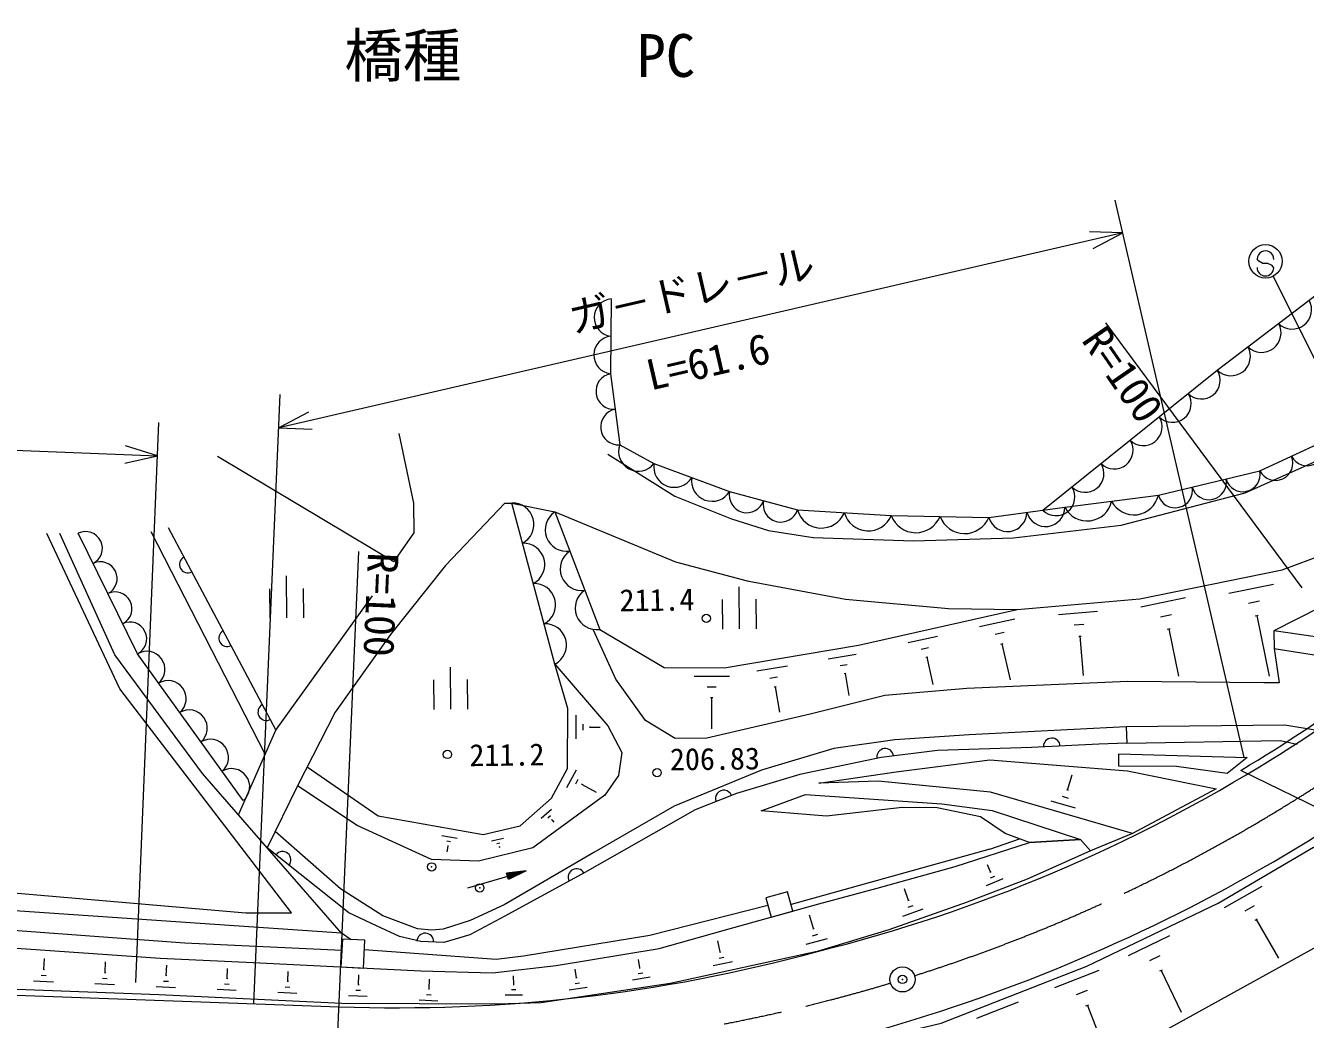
# Model space of a CAD drawing. Units: millimetres, scale not verified. Extents: x 40000 to 680000, y 20000 to 380000.
# Drawn here: x 118744 to 195355, y 261704 to 321200 of the extents above; entities that cross this region are included whole.
import ezdxf
from ezdxf.enums import TextEntityAlignment as Align

# ---------------------------------------------------------------- set-up
doc = ezdxf.new("R2010")
doc.units = ezdxf.units.MM
doc.header["$LTSCALE"] = 1000
doc.header["$PDMODE"] = 32
doc.header["$PDSIZE"] = 500
doc.linetypes.add('CHAIN', pattern=[18.5, 12, -1.5, 3.5, -1.5])
doc.layers.add('S-BGD', color=7, linetype='Continuous', lineweight=13)
doc.layers.add('S-BMK', color=2, linetype='CHAIN', lineweight=13)
doc.styles.add('@ＭＳ ゴシック', font='')
doc.styles.add('ＭＳ ゴシック', font='')
doc.styles.get('@ＭＳ ゴシック').set_extended_font_data('@MS Gothic')
doc.styles.get('ＭＳ ゴシック').set_extended_font_data('MS Gothic')

msp = doc.modelspace()

# ---------------------------------------------------------------- linework, layer by layer
at = {"layer": 'S-BGD'}
for p, q in [((191682, 277378), (183971, 310740)), ((184421, 308791), (133905, 297115)), ((184421, 308791), (182423, 308861)), ((182656, 307852), (184421, 308791)), ((192567, 307102), (192469, 307221)), ((192811, 306961), (192567, 307102)), ((193111, 306955), (192811, 306961)), ((193355, 306841), (193111, 306955)), ((193460, 306704), (193355, 306841)), ((204004, 285069), (193415, 306194)), ((195162, 287548), (183412, 303404)), ((132405, 262650), (133992, 299113)), ((135670, 298055), (133905, 297115)), ((73269, 297624), (126642, 295437)), ((125350, 263906), (126724, 297435)), ((133905, 297115), (135904, 297046)), ((126642, 295437), (124733, 296033)), ((124691, 294998), (126642, 295437)), ((138106, 290699), (130227, 295409)), ((150433, 282979), (147841, 292619)), ((150417, 292082), (153110, 285056)), ((127285, 291143), (133730, 279020)), ((126242, 290914), (133083, 277556)), ((140796, 289104), (138106, 290699)), ((140796, 289104), (141996, 290830)), ((137391, 259741), (138695, 289713)), ((134382, 285736), (134354, 288256)), ((133375, 285725), (133355, 287488)), ((135390, 285747), (135370, 287511)), ((161482, 285084), (161453, 287604)), ((190776, 287213), (193446, 287762)), ((160474, 285073), (160454, 286837)), ((162489, 285096), (162470, 286860)), ((185505, 286408), (188175, 286958)), ((191942, 286618), (192610, 286755)), ((180566, 285950), (182904, 286153)), ((186671, 285813), (187339, 285951)), ((192357, 285869), (192524, 285903)), ((192441, 285886), (193187, 282257)), ((175849, 285219), (177965, 285694)), ((181503, 285325), (182088, 285375)), ((187086, 285064), (187253, 285098)), ((187170, 285081), (187750, 282260)), ((171574, 284259), (173337, 284655)), ((176785, 284763), (177314, 284881)), ((181783, 284642), (181930, 284655)), ((181856, 284648), (182061, 282286)), ((166783, 283285), (168470, 283569)), ((172353, 283879), (172794, 283978)), ((177126, 284172), (177258, 284202)), ((177192, 284187), (177677, 282025)), ((144201, 280272), (144172, 282792)), ((162515, 282566), (164349, 282875)), ((167501, 282885), (167922, 282956)), ((172638, 283387), (172748, 283412)), ((172693, 283399), (173061, 281761)), ((143193, 280261), (143173, 282024)), ((145209, 280283), (145189, 282047)), ((158762, 282257), (160874, 282243)), ((163295, 282132), (163754, 282209)), ((167744, 282406), (167849, 282424)), ((167797, 282415), (168019, 281097)), ((159550, 281618), (160078, 281614)), ((163560, 281611), (163674, 281630)), ((163617, 281620), (163873, 280102)), ((159744, 280983), (159876, 280982)), ((159810, 280983), (159797, 279108)), ((151698, 278506), (151709, 279912)), ((152124, 279030), (152127, 279381)), ((152547, 279158), (152547, 279246)), ((152547, 279202), (153142, 279198)), ((184631, 279211), (184670, 278249)), ((151144, 275596), (151721, 276645)), ((197945, 273454), (191487, 276609)), ((151675, 275816), (151819, 276078)), ((152044, 275741), (152080, 275807)), ((181123, 275427), (181394, 276354)), ((152062, 275774), (152898, 275314)), ((181178, 274937), (180814, 275044)), ((181169, 275414), (181078, 275440)), ((149613, 273750), (150228, 274294)), ((181596, 274342), (180141, 274766)), ((150007, 273770), (150161, 273906)), ((150228, 273636), (150266, 273670)), ((150247, 273653), (150371, 273513)), ((184999, 272827), (182490, 271799)), ((144569, 272540), (143667, 272702)), ((144183, 272330), (143957, 272370)), ((144021, 272080), (143960, 271735)), ((144050, 272075), (143993, 272085)), ((147356, 272543), (146640, 272373)), ((147139, 272265), (146960, 272222)), ((147123, 272034), (147078, 272023)), ((147101, 272028), (147108, 271997)), ((176458, 271905), (178244, 272506)), ((176458, 271905), (164562, 268584)), ((145207, 269575), (148710, 270595)), ((148710, 270595), (147539, 270453)), ((147646, 270086), (147539, 270453)), ((148710, 270595), (147547, 270427)), ((148710, 270595), (147555, 270400)), ((148710, 270595), (147562, 270374)), ((148710, 270595), (147569, 270350)), ((148710, 270595), (147579, 270317)), ((148710, 270595), (147589, 270284)), ((148710, 270595), (147602, 270239)), ((148710, 270595), (147608, 270217)), ((148710, 270595), (147615, 270192)), ((148710, 270595), (147623, 270167)), ((148710, 270595), (147628, 270150)), ((148710, 270595), (147634, 270127)), ((148710, 270595), (147641, 270104)), ((148710, 270595), (147646, 270086)), ((176504, 270530), (176324, 270957)), ((176473, 270517), (176535, 270543)), ((176257, 269724), (177253, 270142)), ((176505, 270179), (176754, 270283)), ((190507, 268397), (192773, 269690)), ((164349, 269343), (163053, 268978)), ((163053, 268978), (163377, 267828)), ((164672, 268193), (164349, 269343)), ((171602, 268831), (171349, 269530)), ((163377, 267828), (164672, 268193)), ((171261, 267891), (172465, 268326)), ((171564, 268817), (171640, 268844)), ((171582, 268415), (171883, 268524)), ((191744, 268202), (192311, 268525)), ((165899, 267137), (165674, 267948)), ((192344, 267644), (192486, 267724)), ((192415, 267684), (193737, 265366)), ((138231, 266468), (137660, 266874)), ((165847, 266714), (166163, 266801)), ((165860, 267126), (165939, 267148)), ((184761, 265536), (187243, 266727)), ((137705, 266509), (137621, 264848)), ((139048, 266441), (137705, 266509)), ((138963, 264780), (139048, 266441)), ((160329, 265740), (160186, 266402)), ((165477, 266202), (166744, 266553)), ((119842, 264703), (119872, 265347)), ((123506, 264519), (123535, 265151)), ((155504, 264795), (155426, 265281)), ((159904, 264928), (161051, 265176)), ((160260, 265365), (160547, 265427)), ((160293, 265732), (160365, 265748)), ((186049, 265238), (186670, 265536)), ((119676, 264353), (119974, 264339)), ((119805, 264705), (119879, 264701)), ((123469, 264520), (123542, 264517)), ((127126, 264343), (127198, 264339)), ((127162, 264341), (127191, 264956)), ((130806, 264164), (130834, 264761)), ((134438, 263988), (134465, 264567)), ((137621, 264848), (138963, 264780)), ((138667, 263791), (138694, 264371)), ((147964, 263796), (147958, 264310)), ((151720, 264203), (151638, 264719)), ((155422, 264457), (155687, 264499)), ((155471, 264790), (155537, 264800)), ((180360, 263609), (182999, 264644)), ((186639, 264605), (186794, 264679)), ((186717, 264642), (187917, 262141)), ((107320, 263557), (137510, 262466)), ((119213, 264016), (120405, 263960)), ((122889, 263845), (124057, 263791)), ((123343, 264175), (123635, 264161)), ((126552, 263675), (127708, 263621)), ((127002, 264001), (127291, 263988)), ((130648, 263828), (130933, 263814)), ((130771, 264166), (130842, 264162)), ((134281, 263655), (134564, 263642)), ((134403, 263989), (134473, 263986)), ((138631, 263793), (138702, 263789)), ((142896, 263529), (142923, 264108)), ((147932, 263796), (147997, 263797)), ((151285, 263471), (152363, 263643)), ((151637, 263859), (151907, 263902)), ((151687, 264198), (151754, 264209)), ((155077, 264076), (156134, 264245)), ((130203, 263505), (131346, 263452)), ((133841, 263336), (134972, 263283)), ((138070, 263139), (139200, 263087)), ((138510, 263459), (138792, 263445)), ((142299, 262877), (143430, 262824)), ((142739, 263196), (143022, 263183)), ((142861, 263530), (142931, 263527)), ((147457, 263170), (148488, 263184)), ((147840, 263485), (148098, 263488)), ((181660, 263205), (182320, 263464)), ((175680, 261773), (178181, 262754)), ((182218, 262511), (182383, 262575)), ((182301, 262543), (183416, 259701))]:
    msp.add_line(p, q, dxfattribs=at)
for points in [[(153795, 304851), (153749, 300359), (154308, 296102), (156360, 294989), (160889, 293318), (164948, 292202), (170565, 291869), (176403, 291760), (180955, 292364), (186551, 293095), (192633, 294536), (202107, 298926), (212153, 304136), (224236, 310239), (233022, 315195), (235207, 317108), (234346, 321337)], [(153590, 295539), (157611, 293024), (160994, 291668), (163209, 290977), (165885, 290562), (171898, 290359), (177878, 290543), (184316, 291284), (191756, 293226), (203226, 298351), (215066, 304089), (228807, 311271), (233475, 314460), (238847, 319544)], [(179638, 292189), (190082, 300576), (201079, 308947), (205172, 311664), (208123, 312540), (211664, 312725), (215586, 312537), (221727, 311271), (224642, 310468)], [(141996, 290830), (141990, 292609), (141101, 296780)], [(147434, 292605), (143876, 288877), (140583, 284746), (137268, 280091), (135024, 275681), (133209, 271983)], [(147434, 292605), (147841, 292619), (150417, 292082), (157639, 289099), (161930, 287967), (167827, 286872), (173994, 286308), (178109, 286239)], [(153110, 285056), (156969, 282769), (160562, 282745), (168605, 284099), (178109, 286239), (185450, 286875), (193968, 288627), (201686, 291495)], [(72208, 273241), (97628, 271043), (131933, 268091), (134662, 268093), (124391, 281494), (120011, 290784)], [(137660, 266874), (129342, 276421), (124093, 283534), (120802, 290794)], [(131777, 274803), (125435, 283587), (121898, 290807)], [(200478, 288510), (193466, 284964), (193478, 283916), (193790, 281863), (192876, 281852), (184715, 281934), (175080, 281506), (170177, 281102), (165718, 279977), (159520, 278542), (157633, 278521), (155849, 279604), (154079, 282081), (152739, 284999)], [(131491, 273954), (133730, 279020), (139512, 287064)], [(193466, 284964), (193478, 283916), (201191, 282688)], [(202279, 283473), (198025, 284318), (193466, 284964)], [(150433, 282979), (153596, 279282), (154427, 277687), (154234, 276303), (153409, 275126), (149112, 271970), (145856, 271178), (143042, 271270), (138588, 273303), (135024, 275681)], [(135601, 276816), (139846, 273895), (146138, 272767), (148342, 273292), (150216, 274948), (151190, 276717), (151212, 280313), (150433, 282979)], [(184631, 279211), (175219, 278732), (170779, 278435), (167127, 277929), (162786, 276631), (157558, 274468), (152759, 271704), (147394, 268565), (145352, 267632), (143732, 267110), (143055, 267045), (142202, 267132), (140122, 267902), (137587, 269519), (133690, 272963)], [(196058, 279002), (194116, 279318), (184631, 279211)], [(184670, 278249), (182983, 278176), (178959, 277985), (173327, 277805), (169964, 277390), (165097, 276376), (161306, 275230), (158820, 274244), (152222, 270501), (147432, 267891), (145328, 266758), (143784, 266314), (142403, 266376), (141135, 266658), (139747, 267301), (138102, 268076), (133209, 271983)], [(184670, 278249), (193871, 278410), (194850, 278190), (194861, 278188)], [(166219, 275843), (170861, 276533), (176460, 277247), (184708, 276576), (190009, 275517)], [(190009, 275517), (184999, 272827), (176504, 275308), (169785, 275968), (166219, 275843)], [(162766, 274181), (165435, 275173), (173597, 274605), (176603, 274205), (181897, 272472)], [(181897, 272472), (178841, 272287), (177381, 272824), (175897, 273826), (173305, 274363), (171209, 274396), (166684, 273873), (162766, 274181)], [(72083, 270384), (77155, 269913), (86662, 268944), (97098, 267963), (107132, 267113), (117338, 266021), (126803, 265373), (132375, 265115), (142405, 264605), (146692, 264484), (150500, 264923), (156661, 265956), (161134, 267197), (166234, 268633), (169716, 269559), (174383, 270858), (178841, 272287), (181897, 272472), (182490, 271799)], [(137660, 266874), (114009, 268491), (92905, 270489), (72166, 272286)], [(165954, 259662), (173554, 261476), (182274, 264897), (190132, 268667), (195842, 272017), (205605, 268234), (215623, 266223), (223563, 265265)], [(182490, 271799), (178696, 270095), (175105, 268733), (170424, 267057), (166132, 265762), (157331, 263861), (149614, 262697), (146982, 262611), (137665, 262647), (126729, 263175), (107047, 263915), (97186, 264568), (86817, 264960), (77043, 265444), (71882, 265762)], [(72123, 271299), (79445, 270673), (93942, 269133), (113107, 267414), (128277, 266289), (137671, 265853)], [(163181, 268524), (156104, 266732), (148549, 265481), (146912, 265282), (139018, 265862)], [(223563, 265265), (214029, 264534), (204597, 264711), (196593, 266376), (183845, 259315), (170952, 255120), (171567, 248331), (168566, 248241), (167983, 248684)]]:
    msp.add_lwpolyline(points, dxfattribs=at)
msp.add_lwpolyline([(191866, 277389), (190677, 276427), (187633, 276837), (184187, 276857), (184178, 277611)], close=True, dxfattribs=at)
for centre, radius in [((192967, 307088), 1000), ((159493, 285714), 250), ((143996, 277566), 250), ((156545, 276478), 250), ((171236, 264097), 750)]:
    msp.add_circle(centre, radius, dxfattribs=at)
for centre, radius, start, end in [((192969, 307213), 500, 358.99911, 178.99911), ((192960, 306713), 500, 178.99911, 358.99911), ((153914, 303726), 1130, 96.04346, 262.78369), ((194565, 304193), 1163, 225.34546, 29.20928), ((192732, 302798), 1163, 225.34546, 29.20928), ((153891, 301481), 1130, 96.04346, 262.78369), ((190899, 301403), 1163, 225.34546, 29.20928), ((153964, 299305), 1076, 101.54687, 273.42826), ((189134, 299973), 1123, 225.04908, 32.48406), ((187394, 298575), 1123, 225.04908, 32.48406), ((154244, 297176), 1076, 101.54687, 273.42826), ((185653, 297177), 1123, 225.04908, 32.48406), ((155420, 295704), 1181, 160.34203, 322.7221), ((183913, 295779), 1123, 225.04908, 32.48406), ((195456, 295894), 1045, 207.34031, 22.38254), ((157571, 294786), 1228, 170.45914, 329.02614), ((182172, 294382), 1123, 225.04908, 32.48406), ((193561, 295016), 1045, 207.34031, 22.38254), ((191609, 294337), 1042, 195.66578, 10.9914), ((159836, 293950), 1228, 170.45914, 329.02614), ((180432, 292984), 1123, 225.04908, 32.48406), ((187555, 293376), 1042, 195.66578, 10.9914), ((189582, 293857), 1042, 195.66578, 10.9914), ((161918, 293090), 1054, 167.54751, 341.71334), ((163947, 292533), 1054, 167.54751, 341.71334), ((182290, 293038), 1495, 206.7876, 348.10071), ((185088, 293403), 1495, 206.7876, 348.10071), ((147896, 291341), 1278, 297.63026, 92.4662), ((151133, 291013), 1286, 123.8302, 278.11249), ((166381, 292607), 1490, 195.79493, 337.4145), ((169190, 292441), 1490, 195.79493, 337.4145), ((177520, 292069), 1159, 195.42944, 359.66763), ((179796, 292370), 1159, 195.42944, 359.66763), ((172035, 292407), 1565, 200.10979, 337.767), ((174954, 292353), 1565, 200.10979, 337.767), ((122336, 289902), 1005, 296.38312, 115.8222), ((148544, 288931), 1278, 297.63026, 92.4662), ((152031, 288671), 1286, 123.8302, 278.11249), ((123220, 288097), 1005, 296.38312, 115.8222), ((128458, 288936), 500, 117.99901, 297.99901), ((124104, 286293), 1005, 296.38312, 115.8222), ((149192, 286521), 1278, 297.63026, 92.4662), ((152929, 286329), 1286, 123.8302, 278.11249), ((124988, 284488), 1005, 296.38312, 115.8222), ((149840, 284111), 1278, 297.63026, 92.4662), ((130806, 284521), 500, 117.99901, 297.99901), ((125999, 282658), 1087, 310.41856, 121.23926), ((127267, 280901), 1087, 310.41856, 121.23926), ((141737, 359647), 96800, 300.92659, 306.53816), ((141737, 359647), 97200, 302.11106, 306.53816), ((133153, 280106), 500, 117.99901, 297.99901), ((128536, 279144), 1087, 310.41856, 121.23926), ((129804, 277387), 1087, 310.41856, 121.23926), ((180175, 278043), 500, 2.71327, 182.71327), ((170203, 277419), 500, 7.04261, 187.04261), ((131073, 275630), 1087, 310.41856, 121.23926), ((143037, 358262), 95337, 284.0318, 301.89186), ((160537, 274925), 500, 21.64106, 201.64106), ((141737, 359647), 102500, 273.11939, 302.11106), ((134127, 271250), 500, 321.39757, 141.39757), ((151724, 270229), 500, 28.57719, 208.57719), ((142669, 266364), 500, 357.43872, 177.43872), ((141018, 357860), 95458, 267.89372, 285.26582)]:
    msp.add_arc(centre, radius, start, end, dxfattribs=at)
for p in [(143049, 270834), (145933, 269577), (171236, 264097)]:
    msp.add_point(p, dxfattribs=at)
at = {"layer": 'S-BMK'}
for start, end in [(302.11106, 306.53816), (296.03739, 302.11106), (287.58662, 296.03739), (284.57825, 286.72718), (273.11939, 284.57825)]:
    msp.add_arc((141737, 359647), 100000, start, end, dxfattribs=at)

# ---------------------------------------------------------------- texts
at = {"layer": 'S-BGD', "style": 'ＭＳ ゴシック'}
msp.add_text('橋種\u3000\u3000\u3000PC', height=2566, dxfattribs=at).set_placement((137824, 317357), align=Align.BOTTOM_LEFT)
msp.add_text('ガ－ドレ－ル', height=1833, rotation=13.014, dxfattribs=at).set_placement((158938, 303928), align=Align.BOTTOM_CENTER)
at = {"layer": 'S-BGD', "style": '@ＭＳ ゴシック'}
msp.add_text('L=61.6', height=1833, rotation=13.014, dxfattribs=at).set_placement((159388, 301979), align=Align.TOP_CENTER)
at = {"layer": 'S-BGD', "style": 'ＭＳ ゴシック'}
msp.add_text('R=100', height=1833, rotation=304.603, dxfattribs=at).set_placement((183412, 303404), align=Align.TOP_LEFT)
msp.add_text('R=100', height=1833, rotation=267.509, dxfattribs=at).set_placement((138695, 289713), align=Align.BOTTOM_LEFT)
for s, p in [('211.4', (156542, 286822)), ('211.2', (147556, 277548)), ('206.83', (160006, 277304))]:
    msp.add_text(s, height=1320, rotation=0.681, dxfattribs=at).set_placement(p, align=Align.MIDDLE_CENTER)

doc.saveas('drawing.dxf')
